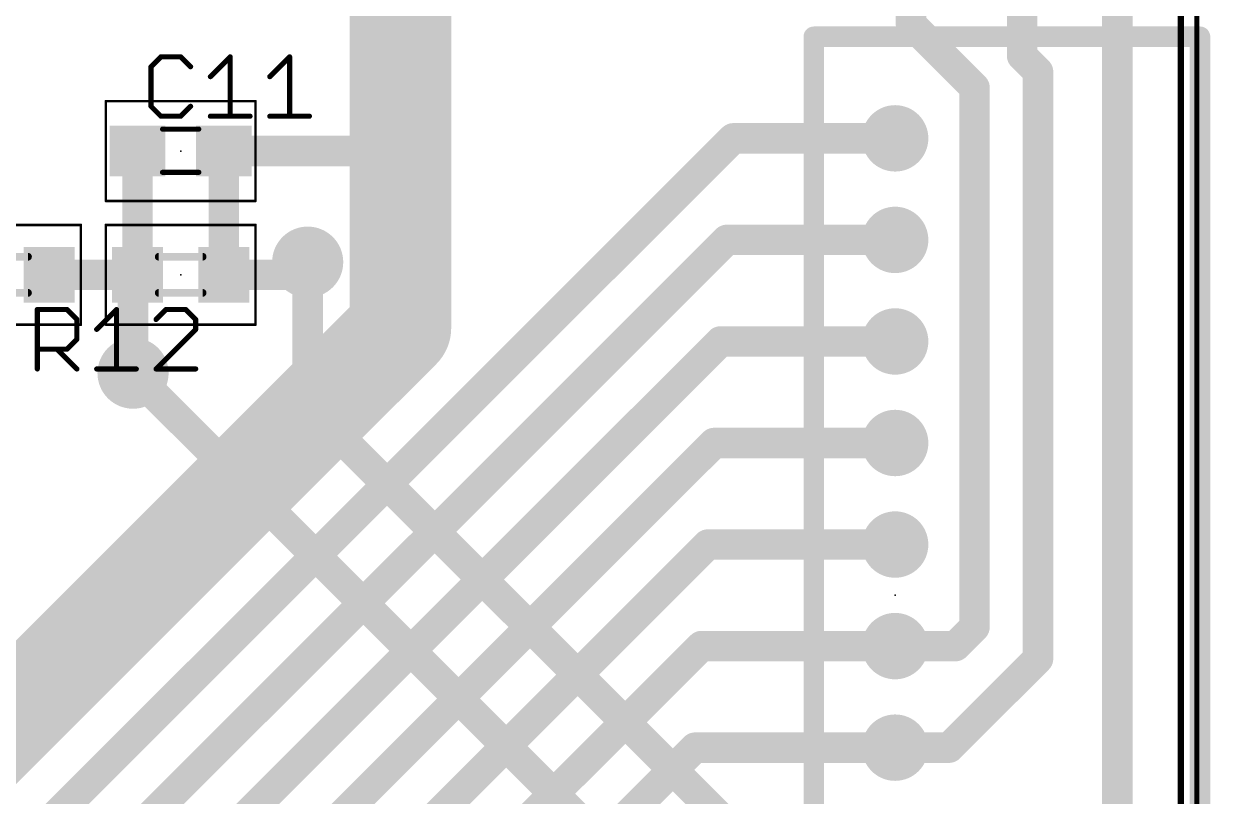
# Model space of a CAD drawing. Extents: x 0.9 to 89, y 3.1 to 59.4.
# Drawn here: x 65.66 to 89.02, y 18.23 to 33.45 of the extents above; entities that cross this region are included whole.
import ezdxf

# ---------------------------------------------------------------- set-up
doc = ezdxf.new("R2010")
doc.units = 0
for name, color, linetype in [('1', 22, 'CONTINUOUS'), ('16', 175, 'CONTINUOUS'), ('17', 82, 'CONTINUOUS'), ('18', 82, 'CONTINUOUS'), ('21', 253, 'CONTINUOUS'), ('22', 253, 'CONTINUOUS'), ('23', 7, 'CONTINUOUS'), ('24', 7, 'CONTINUOUS'), ('25', 253, 'CONTINUOUS'), ('39', 22, 'CONTINUOUS'), ('51', 253, 'CONTINUOUS')]:
    doc.layers.add(name, color=color, linetype=linetype)

# ---------------------------------------------------------------- blocks, each defined once
blk = doc.blocks.new('RECT')
blk.add_solid([(-0.5, -0.5), (0.5, -0.5), (-0.5, 0.5), (0.5, 0.5)])
blk = doc.blocks.new('ROUNDP')
at = {"const_width": 0.5}
blk.add_lwpolyline([(0, -0.25, 1), (0, 0.25, 1), (0, -0.25)], format="xyb", dxfattribs=at)
blk = doc.blocks.new('ROUNDV')
at = {"const_width": 0.5}
blk.add_lwpolyline([(0, -0.25, 1), (0, 0.25, 1), (0, -0.25)], format="xyb", dxfattribs=at)

msp = doc.modelspace()

# ---------------------------------------------------------------- linework, layer by layer
at = {"layer": '1'}
for points, const_width in [([(88.75, 3.125), (88.75, 59.375)], 0.1), ([(73.075, 35.0575), (73.075, 30.9375)], 2), ([(87.1875, 35.625), (87.1875, 14.6875)], 0.6), ([(83.125, 34.4625), (83.125, 33.4375)], 0.6), ([(85.3125, 32.8125), (85.3125, 34.4625)], 0.6), ([(83.125, 33.4375), (84.375, 32.1875)], 0.6), ([(85.625, 32.5), (85.3125, 32.8125)], 0.6), ([(85.625, 20.9375), (85.625, 32.5)], 0.6), ([(84.375, 32.1875), (84.375, 21.5625)], 0.6), ([(73.075, 30.9375), (73.075, 27.45)], 2), ([(79.625, 31.1875), (62.2875, 13.85)], 0.6), ([(79.625, 31.1875), (82.8125, 31.1875)], 0.6), ([(67.9, 28.5), (67.9, 30.9375)], 0.6), ([(69.6, 28.5), (69.6, 30.9375)], 0.6), ([(69.6, 30.9375), (73.075, 30.9375)], 0.6), ([(79.5, 29.1875), (64.8275, 14.515)], 0.6), ([(79.5, 29.1875), (82.8125, 29.1875)], 0.6), ([(71, 28.5), (71.25, 28.75)], 0.6), ([(66.1625, 28.5), (67.9, 28.5)], 0.6), ([(67.8125, 28.4125), (67.9, 28.5)], 0.6), ([(69.6, 28.5), (71, 28.5)], 0.6), ([(67.8125, 26.5625), (67.8125, 28.4125)], 0.6), ([(58.645, 13.02), (73.075, 27.45)], 2), ([(79.375, 27.1875), (66.1, 13.9125)], 0.6), ([(82.8125, 27.1875), (79.375, 27.1875)], 0.6), ([(79.25, 25.1875), (68.75, 14.6875)], 0.6), ([(82.8125, 25.1875), (79.25, 25.1875)], 0.6), ([(79.125, 23.1875), (70.3125, 14.375)], 0.6), ([(82.8125, 23.1875), (79.125, 23.1875)], 0.6), ([(84.375, 21.5625), (84, 21.1875)], 0.6), ([(79, 21.1875), (73.75, 15.9375)], 0.6), ([(82.8125, 21.1875), (79, 21.1875)], 0.6), ([(82.8125, 21.1875), (84, 21.1875)], 0.6), ([(83.875, 19.1875), (85.625, 20.9375)], 0.6), ([(78.875, 19.1875), (75.2125, 15.525)], 0.6), ([(82.8125, 19.1875), (78.875, 19.1875)], 0.6), ([(82.8125, 19.1875), (83.875, 19.1875)], 0.6)]:
    msp.add_lwpolyline(points, dxfattribs=dict(at, const_width=const_width))
for points, const_width in [([(83.2311, 33.5436, 1), (83.0189, 33.3314)], 0.3), ([(82.975, 33.4375, 1), (83.275, 33.4375)], 0.3), ([(85.4186, 32.9186, 1), (85.2064, 32.7064)], 0.3), ([(85.1625, 32.8125, 1), (85.4625, 32.8125)], 0.3), ([(85.775, 32.5, 1), (85.475, 32.5)], 0.3), ([(85.5189, 32.3939, 1), (85.7311, 32.6061)], 0.3), ([(84.525, 32.1875, 1), (84.225, 32.1875)], 0.3), ([(84.2689, 32.0814, 1), (84.4811, 32.2936)], 0.3), ([(73.575, 30.9375, 1), (72.575, 30.9375)], 1), ([(72.575, 30.9375, 1), (73.575, 30.9375)], 1), ([(79.625, 31.3375, 1), (79.625, 31.0375)], 0.3), ([(79.7311, 31.0814, 1), (79.5189, 31.2936)], 0.3), ([(82.8125, 31.0375, 1), (82.8125, 31.3375)], 0.3), ([(68.05, 30.9375, 1), (67.75, 30.9375)], 0.3), ([(69.75, 30.9375, 1), (69.45, 30.9375)], 0.3), ([(69.6, 31.0875, 1), (69.6, 30.7875)], 0.3), ([(73.075, 30.7875, 1), (73.075, 31.0875)], 0.3), ([(79.5, 29.3375, 1), (79.5, 29.0375)], 0.3), ([(79.6061, 29.0814, 1), (79.3939, 29.2936)], 0.3), ([(82.8125, 29.0375, 1), (82.8125, 29.3375)], 0.3), ([(71.3561, 28.6439, 1), (71.1439, 28.8561)], 0.3), ([(66.1625, 28.65, 1), (66.1625, 28.35)], 0.3), ([(68.0061, 28.3939, 1), (67.7939, 28.6061)], 0.3), ([(67.9, 28.35, 1), (67.9, 28.65)], 0.3), ([(69.6, 28.65, 1), (69.6, 28.35)], 0.3), ([(70.8939, 28.6061, 1), (71.1061, 28.3939)], 0.3), ([(71, 28.35, 1), (71, 28.65)], 0.3), ([(67.9625, 28.4125, 1), (67.6625, 28.4125)], 0.3), ([(67.7064, 28.5186, 1), (67.9186, 28.3064)], 0.3), ([(67.75, 28.5, 1), (68.05, 28.5)], 0.3), ([(69.45, 28.5, 1), (69.75, 28.5)], 0.3), ([(73.4286, 27.0964, 1), (72.7214, 27.8036)], 1), ([(72.575, 27.45, 1), (73.575, 27.45)], 1), ([(79.375, 27.3375, 1), (79.375, 27.0375)], 0.3), ([(79.4811, 27.0814, 1), (79.2689, 27.2936)], 0.3), ([(82.8125, 27.0375, 1), (82.8125, 27.3375)], 0.3), ([(67.6625, 26.5625, 1), (67.9625, 26.5625)], 0.3), ([(79.25, 25.3375, 1), (79.25, 25.0375)], 0.3), ([(79.3561, 25.0814, 1), (79.1439, 25.2936)], 0.3), ([(82.8125, 25.0375, 1), (82.8125, 25.3375)], 0.3), ([(79.125, 23.3375, 1), (79.125, 23.0375)], 0.3), ([(79.2311, 23.0814, 1), (79.0189, 23.2936)], 0.3), ([(82.8125, 23.0375, 1), (82.8125, 23.3375)], 0.3), ([(84.4811, 21.4564, 1), (84.2689, 21.6686)], 0.3), ([(79, 21.3375, 1), (79, 21.0375)], 0.3), ([(79.1061, 21.0814, 1), (78.8939, 21.2936)], 0.3), ([(82.8125, 21.3375, 1), (82.8125, 21.0375)], 0.3), ([(82.8125, 21.0375, 1), (82.8125, 21.3375)], 0.3), ([(84, 21.0375, 1), (84, 21.3375)], 0.3), ([(84.225, 21.5625, 1), (84.525, 21.5625)], 0.3), ([(83.8939, 21.2936, 1), (84.1061, 21.0814)], 0.3), ([(85.475, 20.9375, 1), (85.775, 20.9375)], 0.3), ([(85.7311, 20.8314, 1), (85.5189, 21.0436)], 0.3), ([(78.875, 19.3375, 1), (78.875, 19.0375)], 0.3), ([(78.9811, 19.0814, 1), (78.7689, 19.2936)], 0.3), ([(82.8125, 19.3375, 1), (82.8125, 19.0375)], 0.3), ([(82.8125, 19.0375, 1), (82.8125, 19.3375)], 0.3), ([(83.7689, 19.2936, 1), (83.9811, 19.0814)], 0.3), ([(83.875, 19.0375, 1), (83.875, 19.3375)], 0.3)]:
    msp.add_lwpolyline(points, format="xyb", dxfattribs=dict(at, const_width=const_width))
at = {"layer": '16', "const_width": 0.6}
for points in [[(71.25, 28.75), (71.25, 25.9375)], [(78.125, 16.25), (67.8125, 26.5625)], [(80, 17.1875), (71.25, 25.9375)]]:
    msp.add_lwpolyline(points, dxfattribs=at)
at = {"layer": '16', "const_width": 0.3}
for points in [[(71.4, 28.75, 1), (71.1, 28.75)], [(67.9186, 26.6686, 1), (67.7064, 26.4564)], [(71.3561, 26.0436, 1), (71.1439, 25.8314)], [(71.1, 25.9375, 1), (71.4, 25.9375)]]:
    msp.add_lwpolyline(points, format="xyb", dxfattribs=at)
at = {"layer": '21', "const_width": 0.127}
msp.add_lwpolyline([(88.4375, 6.375), (88.4375, 56.375)], dxfattribs=at)
at = {"layer": '22', "const_width": 0.4064}
for points in [[(81.2125, 11.1875), (81.2125, 33.1875)], [(81.2125, 33.1875), (88.8125, 33.1875)], [(88.8125, 33.1875), (88.8125, 11.1875)]]:
    msp.add_lwpolyline(points, dxfattribs=at)
at = {"layer": '22', "const_width": 0.2032}
for points in [[(81.3141, 33.1875, 1), (81.1109, 33.1875)], [(81.2125, 33.2891, 1), (81.2125, 33.0859)], [(88.9141, 33.1875, 1), (88.7109, 33.1875)], [(88.8125, 33.0859, 1), (88.8125, 33.2891)]]:
    msp.add_lwpolyline(points, format="xyb", dxfattribs=at)
at = {"layer": '23'}
for p in [(68.75, 30.9375), (68.75, 28.5)]:
    msp.add_point(p, dxfattribs=at)
at = {"layer": '24'}
msp.add_point((82.8125, 22.1875), dxfattribs=at)
at = {"layer": '25', "const_width": 0.1016}
for points in [[(68.3607, 32.7927), (68.1658, 32.5978)], [(68.7505, 32.7927), (68.3607, 32.7927)], [(68.9454, 32.5978), (68.7505, 32.7927)], [(69.3352, 32.4029), (69.725, 32.7927)], [(69.725, 32.7927), (69.725, 31.6233)], [(70.5046, 32.4029), (70.8944, 32.7927)], [(70.8944, 32.7927), (70.8944, 31.6233)], [(68.1658, 32.5978), (68.1658, 31.8182)], [(68.1658, 31.8182), (68.3607, 31.6233)], [(68.7505, 31.6233), (68.9454, 31.8182)], [(68.3607, 31.6233), (68.7505, 31.6233)], [(69.3352, 31.6233), (70.1148, 31.6233)], [(70.5046, 31.6233), (71.2842, 31.6233)], [(65.9276, 26.6458), (65.9276, 27.8152)], [(65.9276, 27.8152), (66.5123, 27.8152)], [(66.5123, 27.8152), (66.7072, 27.6203)], [(67.097, 27.4254), (67.4868, 27.8152)], [(67.4868, 27.8152), (67.4868, 26.6458)], [(68.4613, 27.8152), (68.2664, 27.6203)], [(68.8511, 27.8152), (68.4613, 27.8152)], [(69.046, 27.6203), (68.8511, 27.8152)], [(66.7072, 27.6203), (66.7072, 27.2305)], [(69.046, 27.4254), (69.046, 27.6203)], [(68.2664, 26.6458), (69.046, 27.4254)], [(66.7072, 27.2305), (66.5123, 27.0356)], [(66.5123, 27.0356), (65.9276, 27.0356)], [(66.3174, 27.0356), (66.7072, 26.6458)], [(67.097, 26.6458), (67.8766, 26.6458)], [(69.046, 26.6458), (68.2664, 26.6458)]]:
    msp.add_lwpolyline(points, dxfattribs=at)
at = {"layer": '25', "const_width": 0.0508}
for points in [[(68.3607, 32.8181, 1), (68.3607, 32.7673)], [(68.3787, 32.7747, 1), (68.3427, 32.8107)], [(68.7685, 32.8107, 1), (68.7325, 32.7747)], [(68.7505, 32.7673, 1), (68.7505, 32.8181)], [(69.7504, 32.7927, 1), (69.6996, 32.7927)], [(69.743, 32.7747, 1), (69.707, 32.8107)], [(70.9198, 32.7927, 1), (70.869, 32.7927)], [(70.9124, 32.7747, 1), (70.8764, 32.8107)], [(68.1478, 32.6158, 1), (68.1838, 32.5798)], [(68.1912, 32.5978, 1), (68.1404, 32.5978)], [(68.9274, 32.5798, 1), (68.9634, 32.6158)], [(69.3172, 32.4209, 1), (69.3532, 32.3849)], [(70.4866, 32.4209, 1), (70.5226, 32.3849)], [(68.1838, 31.8362, 1), (68.1478, 31.8002)], [(68.1404, 31.8182, 1), (68.1912, 31.8182)], [(68.9634, 31.8002, 1), (68.9274, 31.8362)], [(68.3607, 31.6487, 1), (68.3607, 31.5979)], [(68.3427, 31.6053, 1), (68.3787, 31.6413)], [(68.7325, 31.6413, 1), (68.7685, 31.6053)], [(68.7505, 31.5979, 1), (68.7505, 31.6487)], [(69.3352, 31.6487, 1), (69.3352, 31.5979)], [(69.6996, 31.6233, 1), (69.7504, 31.6233)], [(70.1148, 31.5979, 1), (70.1148, 31.6487)], [(70.5046, 31.6487, 1), (70.5046, 31.5979)], [(70.869, 31.6233, 1), (70.9198, 31.6233)], [(71.2842, 31.5979, 1), (71.2842, 31.6487)], [(65.953, 27.8152, 1), (65.9022, 27.8152)], [(65.9276, 27.8406, 1), (65.9276, 27.7898)], [(66.5303, 27.8332, 1), (66.4943, 27.7972)], [(66.5123, 27.7898, 1), (66.5123, 27.8406)], [(67.5122, 27.8152, 1), (67.4614, 27.8152)], [(67.5048, 27.7972, 1), (67.4688, 27.8332)], [(68.4613, 27.8406, 1), (68.4613, 27.7898)], [(68.4793, 27.7972, 1), (68.4433, 27.8332)], [(68.8691, 27.8332, 1), (68.8331, 27.7972)], [(68.8511, 27.7898, 1), (68.8511, 27.8406)], [(66.7326, 27.6203, 1), (66.6818, 27.6203)], [(66.6892, 27.6023, 1), (66.7252, 27.6383)], [(68.2484, 27.6383, 1), (68.2844, 27.6023)], [(69.0714, 27.6203, 1), (69.0206, 27.6203)], [(69.028, 27.6023, 1), (69.064, 27.6383)], [(67.079, 27.4434, 1), (67.115, 27.4074)], [(69.0206, 27.4254, 1), (69.0714, 27.4254)], [(69.064, 27.4074, 1), (69.028, 27.4434)], [(66.6818, 27.2305, 1), (66.7326, 27.2305)], [(66.7252, 27.2125, 1), (66.6892, 27.2485)], [(65.9276, 27.061, 1), (65.9276, 27.0102)], [(66.3354, 27.0536, 1), (66.2994, 27.0176)], [(66.4943, 27.0536, 1), (66.5303, 27.0176)], [(66.5123, 27.0102, 1), (66.5123, 27.061)], [(65.9022, 26.6458, 1), (65.953, 26.6458)], [(66.6892, 26.6278, 1), (66.7252, 26.6638)], [(67.097, 26.6712, 1), (67.097, 26.6204)], [(67.4614, 26.6458, 1), (67.5122, 26.6458)], [(67.8766, 26.6204, 1), (67.8766, 26.6712)], [(68.2484, 26.6638, 1), (68.2844, 26.6278)], [(68.2664, 26.6712, 1), (68.2664, 26.6204)], [(69.046, 26.6204, 1), (69.046, 26.6712)]]:
    msp.add_lwpolyline(points, format="xyb", dxfattribs=at)
at = {"layer": '39', "const_width": 0.0508}
for points in [[(67.277, 31.9205), (70.223, 31.9205)], [(67.277, 29.9545), (67.277, 31.9205)], [(70.223, 31.9205), (70.223, 29.9545)], [(70.223, 29.9545), (67.277, 29.9545)], [(63.8395, 29.483), (66.7855, 29.483)], [(66.7855, 29.483), (66.7855, 27.517)], [(67.277, 27.517), (67.277, 29.483)], [(67.277, 29.483), (70.223, 29.483)], [(70.223, 29.483), (70.223, 27.517)], [(66.7855, 27.517), (63.8395, 27.517)], [(70.223, 27.517), (67.277, 27.517)]]:
    msp.add_lwpolyline(points, dxfattribs=at)
at = {"layer": '39', "const_width": 0.0254}
for points in [[(67.277, 31.9332, 1), (67.277, 31.9078)], [(67.2897, 31.9205, 1), (67.2643, 31.9205)], [(70.2357, 31.9205, 1), (70.2103, 31.9205)], [(70.223, 31.9078, 1), (70.223, 31.9332)], [(67.277, 29.9672, 1), (67.277, 29.9418)], [(67.2643, 29.9545, 1), (67.2897, 29.9545)], [(70.2103, 29.9545, 1), (70.2357, 29.9545)], [(70.223, 29.9418, 1), (70.223, 29.9672)], [(66.7982, 29.483, 1), (66.7728, 29.483)], [(66.7855, 29.4703, 1), (66.7855, 29.4957)], [(67.2897, 29.483, 1), (67.2643, 29.483)], [(67.277, 29.4957, 1), (67.277, 29.4703)], [(70.2357, 29.483, 1), (70.2103, 29.483)], [(70.223, 29.4703, 1), (70.223, 29.4957)], [(66.7728, 27.517, 1), (66.7982, 27.517)], [(66.7855, 27.5043, 1), (66.7855, 27.5297)], [(67.277, 27.5297, 1), (67.277, 27.5043)], [(67.2643, 27.517, 1), (67.2897, 27.517)], [(70.2103, 27.517, 1), (70.2357, 27.517)], [(70.223, 27.5043, 1), (70.223, 27.5297)]]:
    msp.add_lwpolyline(points, format="xyb", dxfattribs=at)
at = {"layer": '51'}
for points, const_width in [([(68.394, 31.3695), (69.106, 31.3695)], 0.1016), ([(68.394, 30.5185), (69.106, 30.5185)], 0.1016), ([(65.7445, 28.856), (64.8805, 28.856)], 0.1524), ([(69.182, 28.856), (68.318, 28.856)], 0.1524), ([(64.8805, 28.144), (65.7445, 28.144)], 0.1524), ([(68.318, 28.144), (69.182, 28.144)], 0.1524)]:
    msp.add_lwpolyline(points, dxfattribs=dict(at, const_width=const_width))
for points, const_width in [([(68.394, 31.3949, 1), (68.394, 31.3441)], 0.0508), ([(69.106, 31.3441, 1), (69.106, 31.3949)], 0.0508), ([(68.394, 30.5439, 1), (68.394, 30.4931)], 0.0508), ([(69.106, 30.4931, 1), (69.106, 30.5439)], 0.0508), ([(65.7445, 28.8179, 1), (65.7445, 28.8941)], 0.0762), ([(68.318, 28.8941, 1), (68.318, 28.8179)], 0.0762), ([(69.182, 28.8179, 1), (69.182, 28.8941)], 0.0762), ([(65.7445, 28.1059, 1), (65.7445, 28.1821)], 0.0762), ([(68.318, 28.1821, 1), (68.318, 28.1059)], 0.0762), ([(69.182, 28.1059, 1), (69.182, 28.1821)], 0.0762)]:
    msp.add_lwpolyline(points, format="xyb", dxfattribs=dict(at, const_width=const_width))

# ---------------------------------------------------------------- block references
at = {"layer": '1', "xscale": 1.1}
for p in [(67.9, 30.9375), (69.6, 30.9375)]:
    msp.add_blockref('RECT', p, dxfattribs=at)
at = {"layer": '1', "yscale": 1.1, "rotation": 180}
for p in [(66.1625, 28.5), (67.9, 28.5), (69.6, 28.5)]:
    msp.add_blockref('RECT', p, dxfattribs=at)
at = {"layer": '17', "xscale": 1.308, "yscale": 1.308, "rotation": 90}
for p in [(82.8125, 31.1875), (82.8125, 31.1875), (82.8125, 29.1875), (82.8125, 29.1875), (82.8125, 27.1875), (82.8125, 27.1875), (82.8125, 25.1875), (82.8125, 25.1875), (82.8125, 23.1875), (82.8125, 23.1875), (82.8125, 21.1875), (82.8125, 21.1875), (82.8125, 19.1875), (82.8125, 19.1875)]:
    msp.add_blockref('ROUNDP', p, dxfattribs=at)
at = {"layer": '18', "xscale": 1.4, "yscale": 1.4}
for p in [(71.25, 28.75), (71.25, 28.75), (67.8125, 26.5625), (67.8125, 26.5625)]:
    msp.add_blockref('ROUNDV', p, dxfattribs=at)
at = {"layer": '51', "xscale": 0.5001, "yscale": 0.95}
for p in [(68.1619, 30.9426), (69.3303, 30.9426)]:
    msp.add_blockref('RECT', p, dxfattribs=at)
at = {"layer": '51', "xscale": 0.4064, "yscale": 0.8636, "rotation": 180}
for p in [(65.9475, 28.5), (68.115, 28.5), (69.385, 28.5)]:
    msp.add_blockref('RECT', p, dxfattribs=at)

doc.saveas('drawing.dxf')
